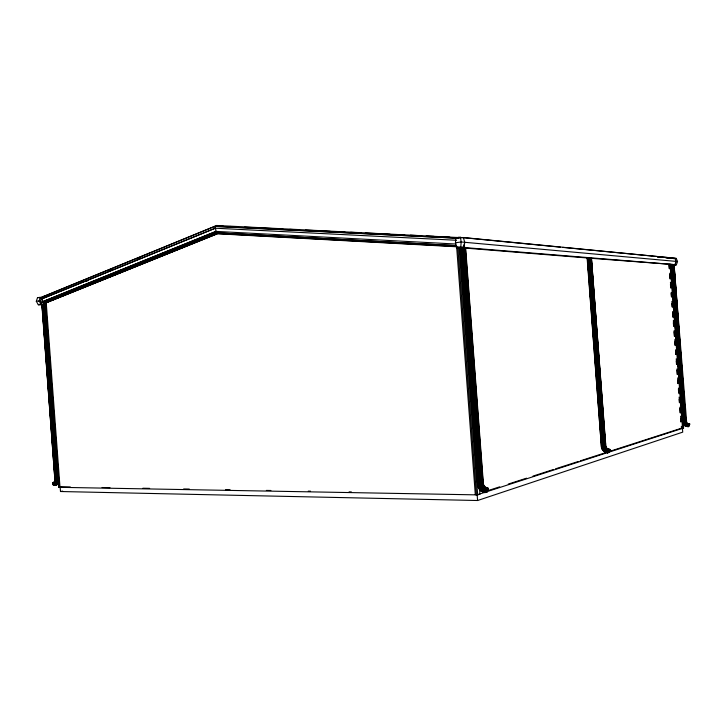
<?xml version="1.0" encoding="UTF-8"?>
<svg xmlns="http://www.w3.org/2000/svg" width="726" height="726" viewBox="0 0 726 726"><rect width="100%" height="100%" fill="white"/><g stroke="black" fill="none" stroke-linecap="round" stroke-linejoin="round"><path stroke-width="1.09" d="M684.654 425.137L685.163 425.545M684.772 425.1L683.347 424.293L682.522 421.879L670.633 264.827L672.866 264.554L673.329 264.527L685.235 421.806L686.578 423.648L689.7 423.957L688.847 426.516L685.834 426.008L688.611 426.589M686.097 423.258C688.602 422.959 684.309 424.401 684.772 421.851L672.866 264.554M686.206 423.267L685.398 423.349M58.57 483.044L57.154 484.505L53.733 485.458C53.089 484.487 55.92 483.58 55.775 481.483L54.777 481.293C52.671 484.26 56.891 478.888 54.858 480.975M686.324 423.231L689.7 423.957M686.66 423.131L687.322 423.612L685.625 423.594M480.576 486.62L482.754 488.934L482.182 490.903L478.888 487.418L480.576 486.62L462.262 247.385L675.107 264.663L675.997 261.387L674.953 258.22L463.333 237.52L455.828 237.956L455.447 242.774L456.563 247.729L461.536 247.675M488.199 488.126L486.093 488.798L484.977 492.618L487.092 491.938L488.317 488.544L484.732 486.837L483.434 484.278L465.593 247.475L464.985 247.611M609.849 450.047L605.892 449.004L604.513 446.799L590.229 257.703L589.657 257.739L603.596 446.853C604.976 449.113 605.448 455.32 609.377 451.445C611.546 448.133 605.675 449.857 605.856 446.381L591.381 257.875M54.913 480.63L54.867 478.28M55.058 481.774C56.229 479.115 54.25 483.462 52.762 482.627C52.816 484.469 55.966 481.492 55.14 479.922L42.054 304.575L43.297 304.412L43.878 304.375L56.973 479.877L55.911 484.169L53.279 485.149M55.584 480.086L54.377 482.1M42.562 304.512L55.657 479.922C55.63 480.957 55.14 485.24 55.902 482.155M43.07 304.439L56.156 481.147L42.816 304.475L55.866 479.913M54.722 484.56L56.147 482.454L56.392 479.931L43.297 304.412M55.702 483.489L56.592 483.643L57.172 482.445L57.436 479.786L44.35 304.375L38.315 304.766L36.3 301.272L37.534 297.587L43.605 297.224L43.542 296.426L216.72 225.487L461.191 237.683L456.672 237.466M57.327 481.828L57.663 479.759L44.576 304.366L57.762 479.732L57.39 482.472L56.147 482.454M57.871 481.774L45.003 304.375M57.717 482.409L58.016 480.412M57.653 481.765L58.198 481.719L58.334 480.349L57.98 473.86M605.675 446.436C606.745 446.998 605.157 449.376 604.676 446.717L590.401 257.739L591.427 257.803L605.675 446.436L603.95 446.853L589.657 257.739M456.563 247.729L460.765 247.158L461.164 241.976L460.465 237.293M41.582 297.433L41.083 297.551L40.765 301.263L41.863 304.748L54.74 477.545L58.461 477.218M58.216 483.353L57.898 483.815L57.663 483.108M53.17 484.832L52.671 483.371M54.613 484.242L54.105 482.772M605.402 449.748L605.293 451.518M608.769 452.48C606.6 453.823 608.279 449.095 609.74 449.421M686.987 425.645C686.188 427.26 683.248 424.538 686.079 426.226M54.976 480.467L54.777 481.293M55.575 479.768L54.713 482.69L52.798 483.734M55.457 481.873L55.593 480.866M55.131 480.721L55.857 480.975L55.321 482.953L53.043 484.46M56.111 481.075L55.775 481.483M481.928 491.13C475.775 486.447 482.046 492.863 484.977 492.618M672.557 264.591L684.464 421.86C685.163 423.086 682.44 424.456 684.827 423.331C686.188 423.585 686.896 425.618 685.253 426.035M482.3 488.689L481.492 490.531M687.921 426.815L688.547 424.619L689.491 424.093M40.602 304.457L39.404 300.845L40.057 297.224M604.586 451.236L603.324 450.955L607.617 452.852M217.301 233.781L44.032 303.64L217.337 233.763L457.09 246.786M560.436 247.167L462.398 237.602L463.333 237.52L464.776 242.302L463.633 247.394L460.765 247.158M463.624 247.294L464.776 242.302M683.983 424.737L682.776 423.131L670.86 264.781M684.092 424.701L683.602 424.193M687.359 423.331L685.898 423.058M686.006 423.058L685.698 422.541M684.772 421.851L685.925 421.597L674.046 264.582L686.705 422.804L686.233 422.949M55.938 482.273L56.029 481.637M57.073 482.527L57.345 479.813L44.25 304.366M55.947 482.999L57.182 483.053L58.298 481.647M480.576 485.013C484.015 483.044 484.968 486.592 481.166 486.892L462.671 247.33M665.787 257.63L671.45 257.939L665.842 257.775M482.373 484.605L464.513 247.412L482.373 484.605L483.144 486.611L484.07 486.474L483.144 484.369L465.293 247.448L463.723 247.339L482.128 486.484M482.182 485.086L483.815 487.563L487.5 488.462M671.986 265.072L675.107 264.727L675.997 261.387M477.971 481.519C476.909 482.427 485.812 481.093 481.628 480.984M685.163 423.548C683.084 424.338 685.807 426.48 686.034 424.247M481.873 488.371L480.848 490.059M54.541 481.864L55.303 480.694M55.748 482.781L55.53 481.329L54.659 481.529M57.182 483.053L58.37 482.291L56.183 484.687L58.897 483.226L56.592 483.643M674.273 265.063L676.351 264.827L677.549 261.523L676.196 258.383L562.695 247.385M55.412 483.915L58.733 483.316L57.844 484.387L54.74 485.277M605.039 449.503C604.459 452.089 601.627 449.131 604.15 448.532M56.601 484.551L56.038 485.041M54.867 481.81L54.895 483.008L52.925 484.097M56.964 483.026L56.283 484.106M56.918 483.589L57.29 482.962M685.716 424.048L684.945 425.191M481.483 487.999L480.258 489.496M603.95 446.853L604.25 447.996L605.92 447.47M605.321 447.252L605.021 446.354M673.81 264.563L685.707 421.67C686.732 421.906 684.7 422.133 685.888 423.095M685.825 422.822L686.578 423.449L685.888 423.803M686.161 422.714L686.578 422.841M686.279 422.677L685.825 421.906M686.17 423.975L686.814 423.703M604.25 447.996L605.901 449.594L607.535 448.722L609.922 449.358M604.704 449.222L603.651 450.438M52.816 483.534L55.058 481.919L52.562 483.044M54.713 482.109L54.641 483.099L52.944 483.897M56.247 484.433L57.027 483.489M56.927 483.988L57.39 482.472M57.572 483.87L57.998 483.307M58.534 483.289L57.481 484.451L55.394 485.159M481.166 486.892L482.881 488.507L483.57 487.836L488.053 489.233M462.262 247.385L459.994 247.702L477.871 484.977C478.325 486.384 478.407 490.068 480.358 489.006M685.426 423.812L684.509 424.837M481.129 487.582L479.732 488.87M605.557 449.421L606.745 449.058M686.705 422.804L685.716 422.859M587.488 258.102L587.661 260.362M587.652 258.12L587.125 258.075L601.391 446.835L601.981 449.067L603.506 450.891M482.481 488.28L483.226 487.645L488.19 488.97M590.565 257.748L604.858 446.69L605.72 448.541L607.027 448.886M590.9 257.775L605.185 446.59M590.737 257.766L605.021 446.644C605.684 451.046 610.022 447.08 604.667 448.668M591.073 257.794L605.484 447.198M591.236 257.812L605.511 446.49L606.6 448.432L605.448 447.561M608.452 452.579L605.185 451.862L608.125 452.688M54.949 483.979L55.249 483.471L54.096 482.382M55.085 484.278L56.401 483.997M55.167 484.868L56.601 484.051M55.539 484.805L58.153 482.881M53.733 485.458L57.69 483.761M604.404 448.895L603.206 449.938M605.23 449.212L605.802 448.759L609.259 449.575M483.144 491.32L482.055 491.339L485.522 492.446M481.746 487.672L482.599 487.128L486.892 488.544M482.1 487.999L482.899 487.409L485.512 487.672M604.93 448.958L606.954 448.396L604.44 448.341M607.798 452.797L604.54 451.871L605.175 451.59M55.358 480.104L54.931 480.276L55.348 479.795M483.126 486.139L484.333 487.4L488.317 488.544M463.987 247.366L481.855 484.768L483.226 487.391L485.113 487.455L484.142 486.647L482.599 487.128M480.821 487.119L479.269 488.171M685.054 425.581L684.309 425.064L684.936 425.618M683.384 423.621L683.021 423.058L684.618 422.577M685.789 422.532C685.353 420.653 686.342 422.205 686.406 422.614M686.124 422.423L685.035 422.795M54.949 483.788L53.189 484.632M57.79 483.471L58.271 483.38M58.398 483.679L57.481 484.451M483.616 486.411L487.917 488.217M485.267 492.527L480.63 490.758L481.628 490.359M478.525 487.591L478.806 488.58L479.577 488.299M483.58 485.63L480.939 486.447M57.971 481.71L56.292 481.864M481.438 487.3L483.144 486.611M480.957 489.723L480.44 489.887M683.865 424.774L684.427 425.209L683.783 423.984M58.398 480.993L56.383 481.238M685.199 423.086L685.725 422.831M603.932 448.142L602.489 448.804L602.026 447.443M670.996 264.854L671.196 267.104M673.547 264.563L685.489 422.006M673.9 264.591L685.816 421.634M602.988 450.32L602.498 448.886M460.402 247.639L478.28 484.986C479.432 488.244 477.899 488.099 477.663 484.895L459.994 247.702M85.886 281.47L87.973 280.608M53.452 482.5L54.886 481.91M455.855 245.651L217.228 232.874L216.321 232.801L215.431 228.155L41.754 298.912L41.636 297.315L214.905 226.349L457.58 238.182M80.341 282.205L83.49 280.917M108.682 270.616L111.831 269.328M137.023 259.028L140.172 257.739M53.062 484.269L54.795 483.443L54.332 482.599M56.31 484.56L54.223 485.267M41.754 298.912L215.431 228.155M42.162 298.858L42.652 301.653L215.94 231.394L455.992 244.027M42.652 301.653L216.103 231.422M42.825 301.671L43.034 302.86L216.321 232.801L456.218 245.651M217.228 232.874L43.034 302.86M44.059 303.414L217.319 233.509L455.946 246.395M482.019 485.603L482.808 485.349L464.776 247.43M42.262 304.557L55.394 479.922M70.331 486.955L60.131 486.774L60.485 491.52L477.59 500.513L682.721 432.142L682.395 427.913L609.314 451.481M479.85 493.807L479.559 488.489M681.324 428.63L683.574 428.149L683.148 422.505M477.617 494.669L682.776 428.258M44.948 302.851L58.715 487.309L477.672 494.887L479.986 494.134M487.854 490.658L499.679 486.847M508.273 484.07L526.55 478.18M533.002 476.093L553.421 469.513M555.572 468.815L578.141 461.536M580.292 460.847L606.083 452.525M686.188 423.476L689.7 424.247M484.142 486.647L483.87 486.329M483.298 485.204L480.766 485.984M602.535 449.693L601.691 448.341L603.769 447.724M605.811 447.098L604.105 447.624M685.453 422.323L686.279 422.069L684.908 422.496M602.063 446.626L602.19 447.397L601.491 447.597L587.361 258.011L589.312 257.784M674.164 264.591L673.438 264.554L685.408 422.051L684.818 422.178M685.771 419.374L682.631 419.692M682.903 423.095L683.502 422.904L684.319 424.628M671.169 264.745L683.284 422.977L671.368 264.727M480.376 486.102L478.597 486.629L478.888 487.527M480.648 485.503L483.28 484.687M604.005 447.243L605.675 446.726M60.485 491.52L62.708 491.103M58.715 487.309L60.657 486.946M54.196 482.028L54.731 481.828M52.762 482.627L53.325 482.618M683.139 422.441L684.518 422.223M478.398 485.812L480.24 485.558M601.564 444.203L605.665 443.831L605.076 443.795M36.3 301.272L39.404 300.845M455.447 242.774L461.164 241.976L677.549 261.523M54.913 479.913L42.054 304.575M44.141 304.439L38.315 304.766M61.683 487.219L60.004 487.327L46.137 301.553M682.857 419.628L682.485 415.09M58.316 479.641L56.392 479.931M673.61 258.674L676.196 258.383M603.651 447.298L602.072 447.534L601.899 446.671M672.712 264.799L670.633 264.827M682.839 422.487L680.77 397.104M58.334 480.349L56.419 480.594M683.066 421.897L684.464 421.86M55.14 479.922C56.519 479.214 56.564 481.374 55.158 480.322M675.107 264.663L591.699 258.338M478.28 484.986L480.167 485.004M41.636 297.315L43.605 297.224M44.35 304.375L45.23 304.366M43.161 304.621L41.836 304.611M460.892 247.875L459.794 247.784M681.832 428.186L683.574 428.149M37.534 297.587L41.083 297.551M38.532 301.272L40.765 301.263L41.854 304.666L44.123 304.176L43.968 302.098M43.542 296.426L45.511 296.435M102.057 487.518L109.989 487.654M142.85 488.235L149.647 488.353M183.642 488.952L189.304 489.052M225.559 489.687L230.097 489.769M266.351 490.413L270.889 490.486M308.278 491.148L310.546 491.184M349.07 491.865L351.339 491.91M223.118 226.14L216.72 225.487L216.793 226.403M229.888 226.476L237.783 226.857M244.553 227.184L256.968 227.782M260.353 227.946L271.633 228.499M275.018 228.663L282.913 229.044M289.683 229.371L297.587 229.752M305.483 230.133L315.638 230.632M320.148 230.85L330.303 231.34M335.947 231.612L344.977 232.048M350.613 232.32L360.768 232.819M365.287 233.037L375.433 233.527M381.077 233.799L390.107 234.235M395.743 234.516L404.772 234.952M410.417 235.224L419.437 235.66M426.207 235.986L434.112 236.367M440.882 236.703L449.902 237.139M457.117 238.192L214.905 226.349L215.041 228.191L456.472 240.252M657.992 257.167L661.377 257.349M665.887 257.594L670.397 257.839M657.856 257.204L661.259 257.385M603.596 446.853L601.981 446.871L587.706 257.975M477.989 485.866L477.871 484.977M675.107 264.727L676.351 264.827M465.076 248.065L587.18 257.966M455.828 237.956L457.752 238.137M461.028 237.384L458.632 237.148L458.714 238.237M55.022 481.465L55.566 481.447M689.573 423.993L686.669 423.385M689.038 424.238L686.433 423.63M687.522 424.038L689.6 424.538M686.469 424.111L689.491 424.864M686.369 424.401L688.457 424.91M688.429 425.064L685.653 424.184L684.319 421.86L672.412 264.609M686.261 424.728L688.348 425.236M688.321 425.391L685.199 424.075L684.119 421.87L672.212 264.627M686.152 425.064L688.239 425.572M688.212 425.726L684.963 424.329M688.121 425.899L684.736 424.583M688.094 426.053L684.273 424.311M685.934 425.726L688.72 426.552M685.961 426.262L688.239 426.634M606.909 449.004L609.958 449.703M608.152 449.83L609.749 450.256M608.134 450.02L609.722 450.447M605.901 449.594L608.297 450.238M608.025 450.229L609.622 450.655M605.793 449.938L609.604 450.837M609.495 451.046L604.967 449.666L603.433 446.844L589.149 257.812M607.081 450.592L609.477 451.236M609.377 451.445L604.822 449.848L603.188 446.862L588.904 257.83M609.35 451.626L604.749 450.002L603.025 446.853L588.75 257.857M607.943 451.372L604.177 449.83L602.789 446.862L588.505 257.875M609.241 451.971L604.531 450.347L602.625 446.853L588.35 257.902M607.816 451.772L603.914 450.129L602.38 446.871L588.105 257.921M607.789 451.953L603.823 450.274L602.226 446.862L587.951 257.948M607.363 451.989L608.951 452.416M487.237 488.544L483.371 486.883M486.474 488.789L482.608 487.5L481.311 484.941L463.406 247.294M485.24 488.589L488.044 489.46M485.104 488.861L487.908 489.723M482.881 488.507L487.899 489.95M484.968 489.351L487.763 490.213M482.754 488.934L487.754 490.44M485.558 490.032L481.81 488.562L479.995 484.986L462.099 247.43M485.758 490.132L487.618 490.712M485.422 490.304L481.619 488.789L479.695 485.004L461.8 247.448M485.748 490.349L487.609 490.93M485.413 490.531L481.084 488.544L479.523 484.977L461.636 247.493M487.491 491.366C483.87 491.057 479.378 489.188 479.224 484.995L461.337 247.512M485.267 491.021L480.784 488.916L479.051 484.968L461.164 247.557M485.131 491.284L480.567 489.124L478.752 484.986L460.865 247.575M484.287 491.066L487.092 491.938M486.801 492.028C482.962 491.665 478.743 489.215 478.579 484.968L460.701 247.62M482.182 490.903L486.547 492.11M484.169 491.693L486.03 492.282M483.906 491.774L485.776 492.364M685.426 425.49L686.769 426.008M685.716 425.89L686.533 426.08M685.29 425.763L686.279 426.089M607.344 448.777L606.773 448.45M482.436 490.967L483.235 491.402M482.1 490.976L482.972 491.484M481.846 491.057L482.717 491.566M685.834 424.701L683.965 421.87L672.067 264.654M685.68 425.019L684.246 423.703L683.62 421.87L671.722 264.691M607.226 448.895L606.373 448.332M604.159 450.864L605.384 451.608M604.422 451.291L605.221 451.663M603.968 451.164L605.012 451.645M604.096 451.4L604.731 451.817M684.319 425.245L684.827 425.654M479.886 489.215L480.494 489.941M479.995 489.823L480.921 490.667M603.315 450.22L603.832 450.792M480.24 490.023L478.933 488.398M604.676 446.717L590.419 257.721M684.382 424.211L683.411 421.888L671.514 264.709M603.152 450.274L601.736 446.726M464.25 247.385L482.118 484.687M465.039 247.448L482.89 484.451M684.364 423.612L683.765 421.879L671.868 264.663M683.593 424.22L683.248 422.986M602.489 448.804L603.025 449.539M483.198 485.676L483.462 486.293M483.162 486.166L482.79 485.358M683.357 422.949L683.611 423.548M605.466 447.207L606.192 448.341M483.217 485.685L482.899 484.405M478.316 486.71L478.652 487.618M686.152 422.105L686.043 421.561M601.682 447.534L601.908 448.278M55.521 483.235L55.094 482.518M671.541 271.624L671.877 276.143M672.303 281.797L672.648 286.316M672.993 290.836L673.338 295.355M673.764 301L674.1 305.528M674.445 310.047L674.79 314.567M675.216 320.211L675.561 324.731M675.897 329.259L676.242 333.779M676.668 338.289L677.013 343.942M677.44 348.453L677.694 352.99M678.211 358.617L678.465 363.154M678.892 367.655L679.155 372.202M679.572 376.685L679.917 382.366M680.344 386.858L680.607 391.405M681.115 397.022L681.378 401.578M681.796 406.061L682.059 410.617M670.76 264.836L671.877 279.537M672.049 281.797L673.329 298.749M673.501 301.009L674.781 317.97M674.953 320.23L677.694 356.402M677.866 358.671L680.607 394.844M670.116 264.164L682.558 428.485M669.091 264.228L669.436 268.729M669.771 273.23L670.198 278.866M670.452 282.242L670.878 287.868M671.223 292.369L671.559 296.87M671.904 301.372L672.33 307.007M672.666 311.508L673.093 317.135M673.356 320.511L673.773 326.137M674.118 330.648L674.545 336.274M674.799 339.65L675.225 345.277M675.57 349.778L675.906 354.288M676.251 358.789L676.677 364.416M677.013 368.917L677.44 374.543M677.694 377.919L678.12 383.555M678.465 388.056L678.892 393.683M679.146 397.058L679.572 402.685M679.908 407.195L680.335 412.822M680.598 416.198L681.015 421.824M681.36 426.325L681.533 428.576M669 265.344L669.299 268.729M669.726 274.355L670.071 278.866M670.443 284.483L670.751 287.868M671.178 293.495L671.432 296.88M671.895 303.631L672.194 307.007M672.621 312.643L672.966 317.144M673.329 322.78L673.646 326.146M674.073 331.782L674.363 336.292M674.844 341.91L675.044 345.295M675.525 350.921L675.734 354.306M676.287 361.058L676.496 364.443M676.968 370.06L677.267 374.58M677.739 380.197L677.948 383.591M678.42 389.2L678.628 392.594M679.182 399.336L679.391 402.73M679.872 408.339L680.162 412.867M680.634 418.475L680.843 421.879M588.187 264.863L588.423 268.266M588.949 275.018L589.185 278.412M589.63 284.038L589.866 287.432M590.401 294.184L590.637 297.578M591.164 304.33L591.318 306.59M591.844 313.351L592.089 316.736M592.525 322.371L592.77 325.756M593.296 332.517L593.532 335.902M594.04 342.672L594.231 344.923M594.721 351.683L594.993 355.068M595.411 360.704L595.683 364.089M596.173 370.85L596.445 374.244M596.935 380.996L597.126 383.264M597.625 390.016L597.897 393.41M598.387 400.162L598.578 402.431M599.068 409.183L599.34 412.577M599.839 419.329L600.021 421.597M600.52 428.34L600.792 431.743M601.282 438.486L601.473 440.764M588.015 264.854L588.423 270.508M588.777 275.009L589.194 280.663M589.467 284.029L589.875 289.683M590.229 294.184L590.637 299.829M591 304.33L591.318 308.849M591.681 313.36L592.089 319.004M592.362 322.38L592.77 328.025M593.124 332.535L593.532 338.171M593.877 342.681L594.231 347.191M594.558 351.702L594.984 357.346M595.238 360.722L595.683 366.367M596.01 370.877L596.454 376.522M596.772 381.023L597.135 385.542M597.453 390.043L597.897 395.697M598.224 400.198L598.578 404.718M598.905 409.219L599.349 414.873M599.667 419.365L600.03 423.893M600.357 428.385L600.792 434.048M601.119 438.54L601.482 443.069M458.977 246.749L477.672 494.887M477.191 495.186L477.59 500.513M457.797 246.904L476.474 494.878M456.572 245.942L475.33 494.842M45.547 302.769L59.323 487.327M45.484 307.751L46.074 315.665M46.246 317.924L46.754 324.704M46.999 328.098L47.508 334.877M47.68 337.136L48.27 345.05M48.433 347.309L48.941 354.088M49.114 356.348L49.704 364.261M49.867 366.521L50.375 373.3M50.729 376.685L51.138 383.473M51.401 385.724L51.9 393.646M52.163 395.897L53.334 412.858M53.597 415.1L54.005 421.897M54.359 425.273L54.759 432.07M55.031 434.311L55.521 442.243M55.793 444.475L56.283 452.416M56.546 454.648L56.955 461.455M57.227 463.687L57.717 471.628"/></g></svg>
